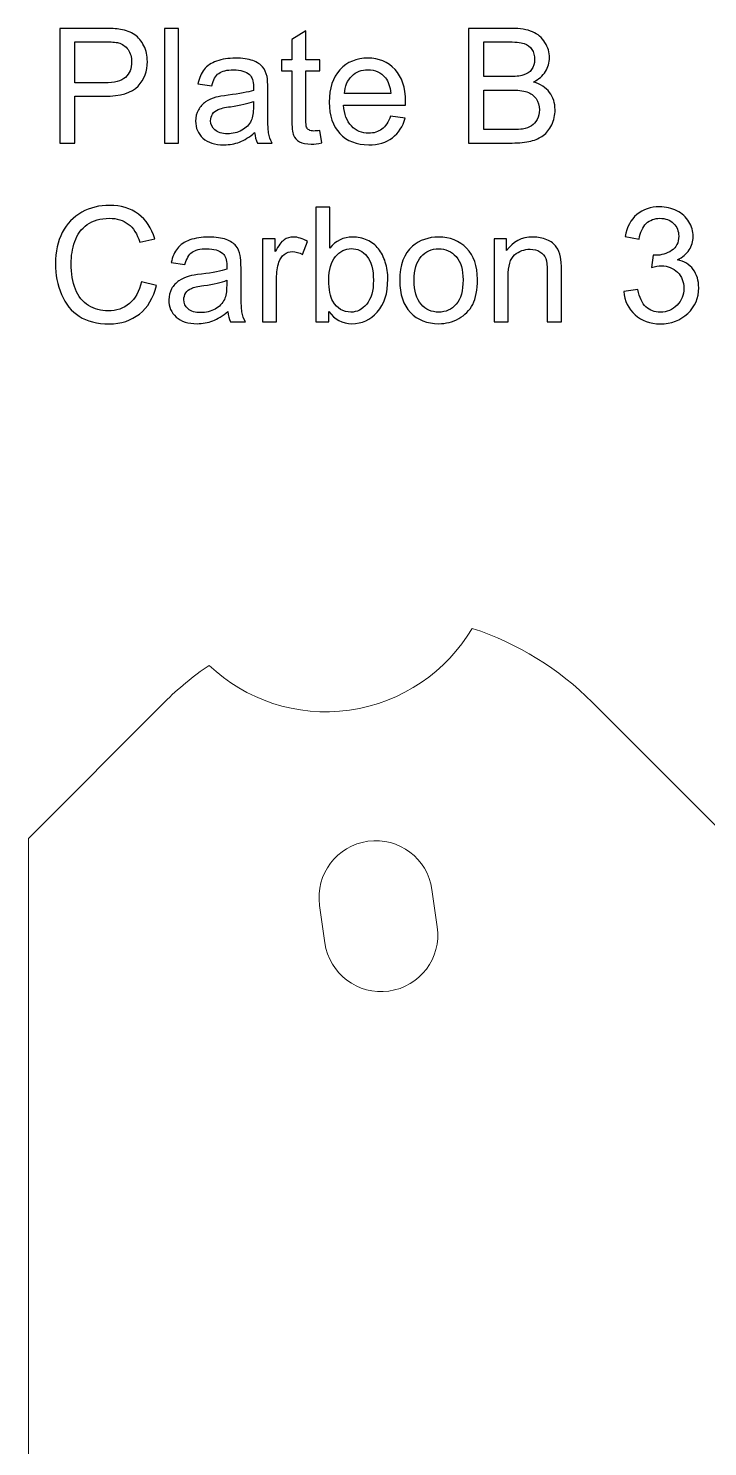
# Model space of a CAD drawing. Header units: millimetres. Extents: x -182 to 182, y -145 to 145.
# Drawn here: x -181.69 to -163.72, y -37.07 to 0.42 of the extents above; entities that cross this region are included whole.
import ezdxf

# ---------------------------------------------------------------- set-up
doc = ezdxf.new("R2010")
doc.units = ezdxf.units.MM
doc.header["$MEASUREMENT"] = 0
doc.layers.add('layer 1', color=7, linetype='Continuous')

msp = doc.modelspace()

# ---------------------------------------------------------------- linework, layer by layer
at = {"layer": 'layer 1', "color": 242}
for points, knots in [([(-180.8557, -2.6111), (-180.8557, -2.6111), (-180.8557, 0.4199), (-180.8557, 0.4199), (-180.8557, 0.4199), (-180.8557, 0.4199), (-179.7113, 0.4199), (-179.7113, 0.4199), (-179.7113, 0.4199), (-179.5103, 0.4199), (-179.3564, 0.4101), (-179.2499, 0.391), (-179.2499, 0.391), (-179.101, 0.3663), (-178.9762, 0.319), (-178.8753, 0.2499), (-178.8753, 0.2499), (-178.7744, 0.1801), (-178.6932, 0.0827), (-178.6318, -0.0422), (-178.6318, -0.0422), (-178.5705, -0.1671), (-178.5401, -0.3047), (-178.5401, -0.4549), (-178.5401, -0.4549), (-178.5401, -0.7118), (-178.622, -0.9298), (-178.7864, -1.1076), (-178.7864, -1.1076), (-178.95, -1.2861), (-179.2471, -1.375), (-179.6761, -1.375), (-179.6761, -1.375), (-179.6761, -1.375), (-180.4536, -1.375), (-180.4536, -1.375), (-180.4536, -1.375), (-180.4536, -1.375), (-180.4536, -2.6111), (-180.4536, -2.6111), (-180.4536, -2.6111), (-180.4536, -2.6111), (-180.8557, -2.6111), (-180.8557, -2.6111)], [0, 0, 0, 0, 0.0833333, 0.0833333, 0.0833333, 0.0833333, 0.1666667, 0.1666667, 0.1666667, 0.1666667, 0.25, 0.25, 0.25, 0.25, 0.3333333, 0.3333333, 0.3333333, 0.3333333, 0.4166667, 0.4166667, 0.4166667, 0.4166667, 0.5, 0.5, 0.5, 0.5, 0.5833333, 0.5833333, 0.5833333, 0.5833333, 0.6666667, 0.6666667, 0.6666667, 0.6666667, 0.75, 0.75, 0.75, 0.75, 0.8333333, 0.8333333, 0.8333333, 0.8333333, 1, 1, 1, 1]), ([(-178.0872, -2.6111), (-178.0872, -2.6111), (-178.0872, 0.4199), (-178.0872, 0.4199), (-178.0872, 0.4199), (-178.0872, 0.4199), (-177.7146, 0.4199), (-177.7146, 0.4199), (-177.7146, 0.4199), (-177.7146, 0.4199), (-177.7146, -2.6111), (-177.7146, -2.6111), (-177.7146, -2.6111), (-177.7146, -2.6111), (-178.0872, -2.6111), (-178.0872, -2.6111)], [0, 0, 0, 0, 0.2, 0.2, 0.2, 0.2, 0.4, 0.4, 0.4, 0.4, 0.6, 0.6, 0.6, 0.6, 1, 1, 1, 1]), ([(-170.0474, -2.6111), (-170.0474, -2.6111), (-170.0474, 0.4199), (-170.0474, 0.4199), (-170.0474, 0.4199), (-170.0474, 0.4199), (-168.91, 0.4199), (-168.91, 0.4199), (-168.91, 0.4199), (-168.6786, 0.4199), (-168.493, 0.3896), (-168.3526, 0.3282), (-168.3526, 0.3282), (-168.2129, 0.2668), (-168.1036, 0.1723), (-168.0246, 0.0446), (-168.0246, 0.0446), (-167.9448, -0.0824), (-167.9053, -0.2158), (-167.9053, -0.3555), (-167.9053, -0.3555), (-167.9053, -0.4846), (-167.9406, -0.6066), (-168.0104, -0.7209), (-168.0104, -0.7209), (-168.0803, -0.8352), (-168.1861, -0.9277), (-168.3279, -0.9982), (-168.3279, -0.9982), (-168.1445, -1.0518), (-168.0034, -1.1436), (-167.9053, -1.2734), (-167.9053, -1.2734), (-167.8065, -1.4025), (-167.7572, -1.5556), (-167.7572, -1.732), (-167.7572, -1.732), (-167.7572, -1.8745), (-167.7875, -2.0064), (-167.8475, -2.1285), (-167.8475, -2.1285), (-167.9074, -2.2506), (-167.9815, -2.3444), (-168.0697, -2.4107), (-168.0697, -2.4107), (-168.1579, -2.4763), (-168.2687, -2.5264), (-168.4013, -2.5603), (-168.4013, -2.5603), (-168.5347, -2.5942), (-168.6977, -2.6111), (-168.891, -2.6111), (-168.891, -2.6111), (-168.891, -2.6111), (-170.0474, -2.6111), (-170.0474, -2.6111)], [0, 0, 0, 0, 0.0666667, 0.0666667, 0.0666667, 0.0666667, 0.1333333, 0.1333333, 0.1333333, 0.1333333, 0.2, 0.2, 0.2, 0.2, 0.2666667, 0.2666667, 0.2666667, 0.2666667, 0.3333333, 0.3333333, 0.3333333, 0.3333333, 0.4, 0.4, 0.4, 0.4, 0.4666667, 0.4666667, 0.4666667, 0.4666667, 0.5333333, 0.5333333, 0.5333333, 0.5333333, 0.6, 0.6, 0.6, 0.6, 0.6666667, 0.6666667, 0.6666667, 0.6666667, 0.7333333, 0.7333333, 0.7333333, 0.7333333, 0.8, 0.8, 0.8, 0.8, 0.8666667, 0.8666667, 0.8666667, 0.8666667, 1, 1, 1, 1]), ([(-180.4536, -1.0194), (-180.4536, -1.0194), (-179.6704, -1.0194), (-179.6704, -1.0194), (-179.6704, -1.0194), (-179.4108, -1.0194), (-179.2273, -0.9714), (-179.118, -0.8747), (-179.118, -0.8747), (-179.0093, -0.7781), (-178.955, -0.6426), (-178.955, -0.4669), (-178.955, -0.4669), (-178.955, -0.3406), (-178.9867, -0.232), (-179.0509, -0.1417), (-179.0509, -0.1417), (-179.1151, -0.0514), (-179.1998, 0.0086), (-179.3042, 0.0375), (-179.3042, 0.0375), (-179.372, 0.0552), (-179.4968, 0.0643), (-179.6782, 0.0643), (-179.6782, 0.0643), (-179.6782, 0.0643), (-180.4536, 0.0643), (-180.4536, 0.0643), (-180.4536, 0.0643), (-180.4536, 0.0643), (-180.4536, -1.0194), (-180.4536, -1.0194)], [0, 0, 0, 0, 0.1111111, 0.1111111, 0.1111111, 0.1111111, 0.2222222, 0.2222222, 0.2222222, 0.2222222, 0.3333333, 0.3333333, 0.3333333, 0.3333333, 0.4444444, 0.4444444, 0.4444444, 0.4444444, 0.5555556, 0.5555556, 0.5555556, 0.5555556, 0.6666667, 0.6666667, 0.6666667, 0.6666667, 0.7777778, 0.7777778, 0.7777778, 0.7777778, 1, 1, 1, 1]), ([(-173.9752, -2.2788), (-173.9752, -2.2788), (-173.9244, -2.6076), (-173.9244, -2.6076), (-173.9244, -2.6076), (-174.0289, -2.6294), (-174.1227, -2.6407), (-174.2045, -2.6407), (-174.2045, -2.6407), (-174.3393, -2.6407), (-174.4437, -2.6196), (-174.5185, -2.5765), (-174.5185, -2.5765), (-174.5926, -2.5335), (-174.6448, -2.4778), (-174.6751, -2.4079), (-174.6751, -2.4079), (-174.7055, -2.3381), (-174.7203, -2.1913), (-174.7203, -1.9676), (-174.7203, -1.9676), (-174.7203, -1.9676), (-174.7203, -0.7019), (-174.7203, -0.7019), (-174.7203, -0.7019), (-174.7203, -0.7019), (-174.9955, -0.7019), (-174.9955, -0.7019), (-174.9955, -0.7019), (-174.9955, -0.7019), (-174.9955, -0.414), (-174.9955, -0.414), (-174.9955, -0.414), (-174.9955, -0.414), (-174.7203, -0.414), (-174.7203, -0.414), (-174.7203, -0.414), (-174.7203, -0.414), (-174.7203, 0.1293), (-174.7203, 0.1293), (-174.7203, 0.1293), (-174.7203, 0.1293), (-174.3478, 0.3529), (-174.3478, 0.3529), (-174.3478, 0.3529), (-174.3478, 0.3529), (-174.3478, -0.414), (-174.3478, -0.414), (-174.3478, -0.414), (-174.3478, -0.414), (-173.9752, -0.414), (-173.9752, -0.414), (-173.9752, -0.414), (-173.9752, -0.414), (-173.9752, -0.7019), (-173.9752, -0.7019), (-173.9752, -0.7019), (-173.9752, -0.7019), (-174.3478, -0.7019), (-174.3478, -0.7019), (-174.3478, -0.7019), (-174.3478, -0.7019), (-174.3478, -1.9888), (-174.3478, -1.9888), (-174.3478, -1.9888), (-174.3478, -2.0953), (-174.3414, -2.1638), (-174.328, -2.1941), (-174.328, -2.1941), (-174.3153, -2.2245), (-174.2942, -2.2484), (-174.2645, -2.2668), (-174.2645, -2.2668), (-174.2349, -2.2844), (-174.1926, -2.2936), (-174.1375, -2.2936), (-174.1375, -2.2936), (-174.0966, -2.2936), (-174.0423, -2.2887), (-173.9752, -2.2788)], [0, 0, 0, 0, 0.047619, 0.047619, 0.047619, 0.047619, 0.0952381, 0.0952381, 0.0952381, 0.0952381, 0.1428571, 0.1428571, 0.1428571, 0.1428571, 0.1904762, 0.1904762, 0.1904762, 0.1904762, 0.2380952, 0.2380952, 0.2380952, 0.2380952, 0.2857143, 0.2857143, 0.2857143, 0.2857143, 0.3333333, 0.3333333, 0.3333333, 0.3333333, 0.3809524, 0.3809524, 0.3809524, 0.3809524, 0.4285714, 0.4285714, 0.4285714, 0.4285714, 0.4761905, 0.4761905, 0.4761905, 0.4761905, 0.5238095, 0.5238095, 0.5238095, 0.5238095, 0.5714286, 0.5714286, 0.5714286, 0.5714286, 0.6190476, 0.6190476, 0.6190476, 0.6190476, 0.6666667, 0.6666667, 0.6666667, 0.6666667, 0.7142857, 0.7142857, 0.7142857, 0.7142857, 0.7619048, 0.7619048, 0.7619048, 0.7619048, 0.8095238, 0.8095238, 0.8095238, 0.8095238, 0.8571429, 0.8571429, 0.8571429, 0.8571429, 0.9047619, 0.9047619, 0.9047619, 0.9047619, 1, 1, 1, 1]), ([(-169.6452, -0.8543), (-169.6452, -0.8543), (-168.9897, -0.8543), (-168.9897, -0.8543), (-168.9897, -0.8543), (-168.812, -0.8543), (-168.6842, -0.8423), (-168.6073, -0.819), (-168.6073, -0.819), (-168.505, -0.7887), (-168.4281, -0.7379), (-168.3766, -0.6673), (-168.3766, -0.6673), (-168.3251, -0.5968), (-168.299, -0.5086), (-168.299, -0.402), (-168.299, -0.402), (-168.299, -0.3011), (-168.323, -0.2122), (-168.3717, -0.136), (-168.3717, -0.136), (-168.4197, -0.0591), (-168.4888, -0.0062), (-168.5784, 0.022), (-168.5784, 0.022), (-168.668, 0.0502), (-168.8218, 0.0643), (-169.0391, 0.0643), (-169.0391, 0.0643), (-169.0391, 0.0643), (-169.6452, 0.0643), (-169.6452, 0.0643), (-169.6452, 0.0643), (-169.6452, 0.0643), (-169.6452, -0.8543), (-169.6452, -0.8543)], [0, 0, 0, 0, 0.1, 0.1, 0.1, 0.1, 0.2, 0.2, 0.2, 0.2, 0.3, 0.3, 0.3, 0.3, 0.4, 0.4, 0.4, 0.4, 0.5, 0.5, 0.5, 0.5, 0.6, 0.6, 0.6, 0.6, 0.7, 0.7, 0.7, 0.7, 0.8, 0.8, 0.8, 0.8, 1, 1, 1, 1]), ([(-175.7031, -2.3359), (-175.8414, -2.4538), (-175.9748, -2.5363), (-176.1025, -2.585), (-176.1025, -2.585), (-176.2302, -2.6337), (-176.367, -2.6577), (-176.5138, -2.6577), (-176.5138, -2.6577), (-176.7551, -2.6577), (-176.9406, -2.5991), (-177.0705, -2.4813), (-177.0705, -2.4813), (-177.2003, -2.3642), (-177.2652, -2.2139), (-177.2652, -2.0311), (-177.2652, -2.0311), (-177.2652, -1.9239), (-177.2405, -1.8258), (-177.1918, -1.7369), (-177.1918, -1.7369), (-177.1424, -1.648), (-177.0782, -1.5775), (-176.9992, -1.5238), (-176.9992, -1.5238), (-176.9195, -1.4702), (-176.8306, -1.4293), (-176.7311, -1.4018), (-176.7311, -1.4018), (-176.6577, -1.3827), (-176.547, -1.3644), (-176.3995, -1.346), (-176.3995, -1.346), (-176.0989, -1.3108), (-175.8767, -1.2677), (-175.7349, -1.2183), (-175.7349, -1.2183), (-175.7335, -1.1675), (-175.7327, -1.1351), (-175.7327, -1.1217), (-175.7327, -1.1217), (-175.7327, -0.9707), (-175.768, -0.8642), (-175.8386, -0.8021), (-175.8386, -0.8021), (-175.9338, -0.7181), (-176.0756, -0.6765), (-176.2633, -0.6765), (-176.2633, -0.6765), (-176.439, -0.6765), (-176.5688, -0.7075), (-176.6521, -0.7689), (-176.6521, -0.7689), (-176.736, -0.8303), (-176.7974, -0.9389), (-176.8376, -1.0956), (-176.8376, -1.0956), (-176.8376, -1.0956), (-177.2017, -1.0448), (-177.2017, -1.0448), (-177.2017, -1.0448), (-177.1685, -0.8889), (-177.1142, -0.7626), (-177.038, -0.6666), (-177.038, -0.6666), (-176.9618, -0.5706), (-176.8517, -0.4973), (-176.7078, -0.4451), (-176.7078, -0.4451), (-176.5646, -0.3936), (-176.3974, -0.3675), (-176.2083, -0.3675), (-176.2083, -0.3675), (-176.0206, -0.3675), (-175.8675, -0.3893), (-175.7497, -0.4338), (-175.7497, -0.4338), (-175.6326, -0.4782), (-175.5458, -0.5333), (-175.4907, -0.6003), (-175.4907, -0.6003), (-175.4357, -0.6673), (-175.3969, -0.752), (-175.3743, -0.8543), (-175.3743, -0.8543), (-175.3623, -0.9178), (-175.356, -1.0321), (-175.356, -1.1965), (-175.356, -1.1965), (-175.356, -1.1965), (-175.356, -1.6904), (-175.356, -1.6904), (-175.356, -1.6904), (-175.356, -2.0354), (-175.3482, -2.2534), (-175.3327, -2.3458), (-175.3327, -2.3458), (-175.3179, -2.4382), (-175.2868, -2.5264), (-175.2417, -2.6111), (-175.2417, -2.6111), (-175.2417, -2.6111), (-175.6311, -2.6111), (-175.6311, -2.6111), (-175.6311, -2.6111), (-175.6685, -2.5328), (-175.6925, -2.4411), (-175.7031, -2.3359)], [0, 0, 0, 0, 0.0357143, 0.0357143, 0.0357143, 0.0357143, 0.0714286, 0.0714286, 0.0714286, 0.0714286, 0.1071429, 0.1071429, 0.1071429, 0.1071429, 0.1428571, 0.1428571, 0.1428571, 0.1428571, 0.1785714, 0.1785714, 0.1785714, 0.1785714, 0.2142857, 0.2142857, 0.2142857, 0.2142857, 0.25, 0.25, 0.25, 0.25, 0.2857143, 0.2857143, 0.2857143, 0.2857143, 0.3214286, 0.3214286, 0.3214286, 0.3214286, 0.3571429, 0.3571429, 0.3571429, 0.3571429, 0.3928571, 0.3928571, 0.3928571, 0.3928571, 0.4285714, 0.4285714, 0.4285714, 0.4285714, 0.4642857, 0.4642857, 0.4642857, 0.4642857, 0.5, 0.5, 0.5, 0.5, 0.5357143, 0.5357143, 0.5357143, 0.5357143, 0.5714286, 0.5714286, 0.5714286, 0.5714286, 0.6071429, 0.6071429, 0.6071429, 0.6071429, 0.6428571, 0.6428571, 0.6428571, 0.6428571, 0.6785714, 0.6785714, 0.6785714, 0.6785714, 0.7142857, 0.7142857, 0.7142857, 0.7142857, 0.75, 0.75, 0.75, 0.75, 0.7857143, 0.7857143, 0.7857143, 0.7857143, 0.8214286, 0.8214286, 0.8214286, 0.8214286, 0.8571429, 0.8571429, 0.8571429, 0.8571429, 0.8928571, 0.8928571, 0.8928571, 0.8928571, 0.9285714, 0.9285714, 0.9285714, 0.9285714, 1, 1, 1, 1]), ([(-172.109, -1.8999), (-172.109, -1.8999), (-171.7238, -1.9507), (-171.7238, -1.9507), (-171.7238, -1.9507), (-171.7838, -2.1744), (-171.8959, -2.3486), (-172.0596, -2.4721), (-172.0596, -2.4721), (-172.2233, -2.5956), (-172.4322, -2.6577), (-172.6869, -2.6577), (-172.6869, -2.6577), (-173.0072, -2.6577), (-173.2612, -2.5589), (-173.4489, -2.3613), (-173.4489, -2.3613), (-173.6365, -2.1645), (-173.7304, -1.8872), (-173.7304, -1.5309), (-173.7304, -1.5309), (-173.7304, -1.1626), (-173.6358, -0.8762), (-173.446, -0.673), (-173.446, -0.673), (-173.2562, -0.4691), (-173.01, -0.3675), (-172.7073, -0.3675), (-172.7073, -0.3675), (-172.4145, -0.3675), (-172.1753, -0.4669), (-171.9898, -0.6666), (-171.9898, -0.6666), (-171.8042, -0.8663), (-171.7111, -1.1471), (-171.7111, -1.509), (-171.7111, -1.509), (-171.7111, -1.5309), (-171.7118, -1.5641), (-171.7132, -1.6078), (-171.7132, -1.6078), (-171.7132, -1.6078), (-173.3494, -1.6078), (-173.3494, -1.6078), (-173.3494, -1.6078), (-173.3353, -1.8484), (-173.2675, -2.0333), (-173.1448, -2.161), (-173.1448, -2.161), (-173.0227, -2.2887), (-172.8696, -2.3529), (-172.6869, -2.3529), (-172.6869, -2.3529), (-172.5507, -2.3529), (-172.4343, -2.3169), (-172.3383, -2.2449), (-172.3383, -2.2449), (-172.2417, -2.173), (-172.1655, -2.0579), (-172.109, -1.8999)], [0, 0, 0, 0, 0.0625, 0.0625, 0.0625, 0.0625, 0.125, 0.125, 0.125, 0.125, 0.1875, 0.1875, 0.1875, 0.1875, 0.25, 0.25, 0.25, 0.25, 0.3125, 0.3125, 0.3125, 0.3125, 0.375, 0.375, 0.375, 0.375, 0.4375, 0.4375, 0.4375, 0.4375, 0.5, 0.5, 0.5, 0.5, 0.5625, 0.5625, 0.5625, 0.5625, 0.625, 0.625, 0.625, 0.625, 0.6875, 0.6875, 0.6875, 0.6875, 0.75, 0.75, 0.75, 0.75, 0.8125, 0.8125, 0.8125, 0.8125, 0.875, 0.875, 0.875, 0.875, 1, 1, 1, 1]), ([(-173.3282, -1.303), (-173.3282, -1.303), (-172.1048, -1.303), (-172.1048, -1.303), (-172.1048, -1.303), (-172.121, -1.1182), (-172.1683, -0.9799), (-172.2452, -0.8874), (-172.2452, -0.8874), (-172.363, -0.7442), (-172.5168, -0.6722), (-172.7052, -0.6722), (-172.7052, -0.6722), (-172.8759, -0.6722), (-173.0192, -0.7294), (-173.1356, -0.8437), (-173.1356, -0.8437), (-173.2513, -0.958), (-173.3155, -1.1111), (-173.3282, -1.303)], [0, 0, 0, 0, 0.1666667, 0.1666667, 0.1666667, 0.1666667, 0.3333333, 0.3333333, 0.3333333, 0.3333333, 0.5, 0.5, 0.5, 0.5, 0.6666667, 0.6666667, 0.6666667, 0.6666667, 1, 1, 1, 1]), ([(-169.6452, -2.2555), (-169.6452, -2.2555), (-168.8903, -2.2555), (-168.8903, -2.2555), (-168.8903, -2.2555), (-168.7604, -2.2555), (-168.6694, -2.2506), (-168.6165, -2.2407), (-168.6165, -2.2407), (-168.5248, -2.2245), (-168.4472, -2.1969), (-168.3851, -2.1581), (-168.3851, -2.1581), (-168.323, -2.1193), (-168.2722, -2.0629), (-168.232, -1.9888), (-168.232, -1.9888), (-168.1918, -1.9147), (-168.172, -1.8294), (-168.172, -1.7327), (-168.172, -1.7327), (-168.172, -1.6191), (-168.2009, -1.521), (-168.2595, -1.4371), (-168.2595, -1.4371), (-168.3174, -1.3531), (-168.3978, -1.2945), (-168.5008, -1.2607), (-168.5008, -1.2607), (-168.6031, -1.2268), (-168.7513, -1.2099), (-168.9439, -1.2099), (-168.9439, -1.2099), (-168.9439, -1.2099), (-169.6452, -1.2099), (-169.6452, -1.2099), (-169.6452, -1.2099), (-169.6452, -1.2099), (-169.6452, -2.2555), (-169.6452, -2.2555)], [0, 0, 0, 0, 0.0909091, 0.0909091, 0.0909091, 0.0909091, 0.1818182, 0.1818182, 0.1818182, 0.1818182, 0.2727273, 0.2727273, 0.2727273, 0.2727273, 0.3636364, 0.3636364, 0.3636364, 0.3636364, 0.4545455, 0.4545455, 0.4545455, 0.4545455, 0.5454545, 0.5454545, 0.5454545, 0.5454545, 0.6363636, 0.6363636, 0.6363636, 0.6363636, 0.7272727, 0.7272727, 0.7272727, 0.7272727, 0.8181818, 0.8181818, 0.8181818, 0.8181818, 1, 1, 1, 1]), ([(-175.7327, -1.5104), (-175.8682, -1.5655), (-176.0714, -1.612), (-176.3423, -1.6501), (-176.3423, -1.6501), (-176.4962, -1.672), (-176.6048, -1.6967), (-176.6683, -1.7242), (-176.6683, -1.7242), (-176.7318, -1.7517), (-176.7805, -1.792), (-176.8151, -1.8442), (-176.8151, -1.8442), (-176.8496, -1.8971), (-176.8673, -1.9556), (-176.8673, -2.0206), (-176.8673, -2.0206), (-176.8673, -2.1186), (-176.8299, -2.2012), (-176.7544, -2.2668), (-176.7544, -2.2668), (-176.6789, -2.3324), (-176.5688, -2.3656), (-176.4242, -2.3656), (-176.4242, -2.3656), (-176.281, -2.3656), (-176.1533, -2.3345), (-176.0411, -2.2717), (-176.0411, -2.2717), (-175.9296, -2.2096), (-175.847, -2.1243), (-175.7948, -2.0163), (-175.7948, -2.0163), (-175.7546, -1.9324), (-175.7349, -1.8089), (-175.7349, -1.6459), (-175.7349, -1.6459), (-175.7349, -1.6459), (-175.7327, -1.5104), (-175.7327, -1.5104)], [0, 0, 0, 0, 0.0909091, 0.0909091, 0.0909091, 0.0909091, 0.1818182, 0.1818182, 0.1818182, 0.1818182, 0.2727273, 0.2727273, 0.2727273, 0.2727273, 0.3636364, 0.3636364, 0.3636364, 0.3636364, 0.4545455, 0.4545455, 0.4545455, 0.4545455, 0.5454545, 0.5454545, 0.5454545, 0.5454545, 0.6363636, 0.6363636, 0.6363636, 0.6363636, 0.7272727, 0.7272727, 0.7272727, 0.7272727, 0.8181818, 0.8181818, 0.8181818, 0.8181818, 1, 1, 1, 1]), ([(-178.6968, -6.2771), (-178.6968, -6.2771), (-178.2946, -6.3787), (-178.2946, -6.3787), (-178.2946, -6.3787), (-178.3785, -6.7082), (-178.5295, -6.9587), (-178.7476, -7.1316), (-178.7476, -7.1316), (-178.9656, -7.3044), (-179.2323, -7.3912), (-179.5476, -7.3912), (-179.5476, -7.3912), (-179.8736, -7.3912), (-180.1389, -7.3249), (-180.3435, -7.1915), (-180.3435, -7.1915), (-180.5481, -7.0589), (-180.7033, -6.8663), (-180.8099, -6.6144), (-180.8099, -6.6144), (-180.9164, -6.3618), (-180.97, -6.0916), (-180.97, -5.8023), (-180.97, -5.8023), (-180.97, -5.4869), (-180.9101, -5.2118), (-180.7894, -4.9768), (-180.7894, -4.9768), (-180.6688, -4.7419), (-180.4973, -4.5634), (-180.2751, -4.4413), (-180.2751, -4.4413), (-180.0528, -4.3192), (-179.808, -4.2586), (-179.5413, -4.2586), (-179.5413, -4.2586), (-179.2379, -4.2586), (-178.9832, -4.3355), (-178.7772, -4.49), (-178.7772, -4.49), (-178.5705, -4.6445), (-178.4265, -4.8611), (-178.3454, -5.1405), (-178.3454, -5.1405), (-178.3454, -5.1405), (-178.7391, -5.2336), (-178.7391, -5.2336), (-178.7391, -5.2336), (-178.8089, -5.0135), (-178.9112, -4.8526), (-179.0446, -4.7524), (-179.0446, -4.7524), (-179.1779, -4.6515), (-179.3459, -4.6015), (-179.5484, -4.6015), (-179.5484, -4.6015), (-179.7805, -4.6015), (-179.9752, -4.6572), (-180.1311, -4.7687), (-180.1311, -4.7687), (-180.2871, -4.8801), (-180.3971, -5.0304), (-180.4599, -5.2181), (-180.4599, -5.2181), (-180.5234, -5.4065), (-180.5552, -5.6005), (-180.5552, -5.8002), (-180.5552, -5.8002), (-180.5552, -6.0577), (-180.5178, -6.2828), (-180.443, -6.4747), (-180.443, -6.4747), (-180.3682, -6.6673), (-180.2518, -6.8105), (-180.0937, -6.9058), (-180.0937, -6.9058), (-179.9357, -7.001), (-179.765, -7.0483), (-179.5808, -7.0483), (-179.5808, -7.0483), (-179.3564, -7.0483), (-179.1674, -6.9834), (-179.0121, -6.8543), (-179.0121, -6.8543), (-178.8569, -6.7245), (-178.7518, -6.5325), (-178.6968, -6.2771)], [0, 0, 0, 0, 0.0434783, 0.0434783, 0.0434783, 0.0434783, 0.0869565, 0.0869565, 0.0869565, 0.0869565, 0.1304348, 0.1304348, 0.1304348, 0.1304348, 0.173913, 0.173913, 0.173913, 0.173913, 0.2173913, 0.2173913, 0.2173913, 0.2173913, 0.2608696, 0.2608696, 0.2608696, 0.2608696, 0.3043478, 0.3043478, 0.3043478, 0.3043478, 0.3478261, 0.3478261, 0.3478261, 0.3478261, 0.3913043, 0.3913043, 0.3913043, 0.3913043, 0.4347826, 0.4347826, 0.4347826, 0.4347826, 0.4782609, 0.4782609, 0.4782609, 0.4782609, 0.5217391, 0.5217391, 0.5217391, 0.5217391, 0.5652174, 0.5652174, 0.5652174, 0.5652174, 0.6086957, 0.6086957, 0.6086957, 0.6086957, 0.6521739, 0.6521739, 0.6521739, 0.6521739, 0.6956522, 0.6956522, 0.6956522, 0.6956522, 0.7391304, 0.7391304, 0.7391304, 0.7391304, 0.7826087, 0.7826087, 0.7826087, 0.7826087, 0.826087, 0.826087, 0.826087, 0.826087, 0.8695652, 0.8695652, 0.8695652, 0.8695652, 0.9130435, 0.9130435, 0.9130435, 0.9130435, 1, 1, 1, 1]), ([(-173.7382, -7.3404), (-173.7382, -7.3404), (-174.0853, -7.3404), (-174.0853, -7.3404), (-174.0853, -7.3404), (-174.0853, -7.3404), (-174.0853, -4.3094), (-174.0853, -4.3094), (-174.0853, -4.3094), (-174.0853, -4.3094), (-173.7128, -4.3094), (-173.7128, -4.3094), (-173.7128, -4.3094), (-173.7128, -4.3094), (-173.7128, -5.391), (-173.7128, -5.391), (-173.7128, -5.391), (-173.5555, -5.1948), (-173.3551, -5.0968), (-173.111, -5.0968), (-173.111, -5.0968), (-172.9762, -5.0968), (-172.8478, -5.1236), (-172.7272, -5.1779), (-172.7272, -5.1779), (-172.6065, -5.2322), (-172.5077, -5.3091), (-172.4294, -5.4072), (-172.4294, -5.4072), (-172.3518, -5.506), (-172.2904, -5.6245), (-172.2467, -5.7635), (-172.2467, -5.7635), (-172.2022, -5.9018), (-172.1804, -6.0507), (-172.1804, -6.2087), (-172.1804, -6.2087), (-172.1804, -6.5841), (-172.2735, -6.8747), (-172.459, -7.0793), (-172.459, -7.0793), (-172.6453, -7.2847), (-172.8683, -7.387), (-173.1286, -7.387), (-173.1286, -7.387), (-173.3875, -7.387), (-173.5907, -7.279), (-173.7382, -7.0638), (-173.7382, -7.0638), (-173.7382, -7.0638), (-173.7382, -7.3404), (-173.7382, -7.3404)], [0, 0, 0, 0, 0.0714286, 0.0714286, 0.0714286, 0.0714286, 0.1428571, 0.1428571, 0.1428571, 0.1428571, 0.2142857, 0.2142857, 0.2142857, 0.2142857, 0.2857143, 0.2857143, 0.2857143, 0.2857143, 0.3571429, 0.3571429, 0.3571429, 0.3571429, 0.4285714, 0.4285714, 0.4285714, 0.4285714, 0.5, 0.5, 0.5, 0.5, 0.5714286, 0.5714286, 0.5714286, 0.5714286, 0.6428571, 0.6428571, 0.6428571, 0.6428571, 0.7142857, 0.7142857, 0.7142857, 0.7142857, 0.7857143, 0.7857143, 0.7857143, 0.7857143, 0.8571429, 0.8571429, 0.8571429, 0.8571429, 1, 1, 1, 1]), ([(-165.9433, -6.5361), (-165.9433, -6.5361), (-165.5708, -6.4853), (-165.5708, -6.4853), (-165.5708, -6.4853), (-165.5277, -6.6969), (-165.4558, -6.8493), (-165.3535, -6.9425), (-165.3535, -6.9425), (-165.2512, -7.0356), (-165.1256, -7.0822), (-164.9767, -7.0822), (-164.9767, -7.0822), (-164.8003, -7.0822), (-164.6514, -7.0215), (-164.5315, -6.9001), (-164.5315, -6.9001), (-164.4116, -6.7788), (-164.3516, -6.6285), (-164.3516, -6.4493), (-164.3516, -6.4493), (-164.3516, -6.2785), (-164.4073, -6.1374), (-164.5195, -6.026), (-164.5195, -6.026), (-164.631, -5.9152), (-164.7728, -5.8595), (-164.9457, -5.8595), (-164.9457, -5.8595), (-165.0162, -5.8595), (-165.1037, -5.8736), (-165.2088, -5.9011), (-165.2088, -5.9011), (-165.2088, -5.9011), (-165.1672, -5.5751), (-165.1672, -5.5751), (-165.1672, -5.5751), (-165.1425, -5.5779), (-165.122, -5.5793), (-165.1072, -5.5793), (-165.1072, -5.5793), (-164.9478, -5.5793), (-164.8052, -5.5377), (-164.6775, -5.4552), (-164.6775, -5.4552), (-164.5505, -5.3726), (-164.487, -5.2456), (-164.487, -5.0742), (-164.487, -5.0742), (-164.487, -4.938), (-164.5336, -4.8251), (-164.626, -4.7355), (-164.626, -4.7355), (-164.7185, -4.6459), (-164.8377, -4.6015), (-164.9838, -4.6015), (-164.9838, -4.6015), (-165.1291, -4.6015), (-165.2497, -4.6473), (-165.3464, -4.739), (-165.3464, -4.739), (-165.4431, -4.8308), (-165.5052, -4.9683), (-165.5327, -5.1518), (-165.5327, -5.1518), (-165.5327, -5.1518), (-165.9052, -5.0841), (-165.9052, -5.0841), (-165.9052, -5.0841), (-165.8593, -4.8343), (-165.7563, -4.6403), (-165.5948, -4.5027), (-165.5948, -4.5027), (-165.4339, -4.3651), (-165.2328, -4.2967), (-164.9929, -4.2967), (-164.9929, -4.2967), (-164.8278, -4.2967), (-164.6754, -4.3319), (-164.5364, -4.4032), (-164.5364, -4.4032), (-164.3967, -4.4738), (-164.2902, -4.5704), (-164.2168, -4.6925), (-164.2168, -4.6925), (-164.1427, -4.8152), (-164.106, -4.9451), (-164.106, -5.0826), (-164.106, -5.0826), (-164.106, -5.2132), (-164.1413, -5.3317), (-164.2112, -5.4389), (-164.2112, -5.4389), (-164.2817, -5.5462), (-164.3862, -5.6316), (-164.5237, -5.6951), (-164.5237, -5.6951), (-164.3445, -5.736), (-164.2055, -5.8221), (-164.106, -5.9526), (-164.106, -5.9526), (-164.0073, -6.0824), (-163.9579, -6.2461), (-163.9579, -6.4415), (-163.9579, -6.4415), (-163.9579, -6.7061), (-164.0545, -6.9312), (-164.2472, -7.1153), (-164.2472, -7.1153), (-164.4405, -7.2995), (-164.6846, -7.3912), (-164.9795, -7.3912), (-164.9795, -7.3912), (-165.2455, -7.3912), (-165.4663, -7.3115), (-165.642, -7.1527), (-165.642, -7.1527), (-165.8184, -6.994), (-165.9186, -6.7887), (-165.9433, -6.5361)], [0, 0, 0, 0, 0.0322581, 0.0322581, 0.0322581, 0.0322581, 0.0645161, 0.0645161, 0.0645161, 0.0645161, 0.0967742, 0.0967742, 0.0967742, 0.0967742, 0.1290323, 0.1290323, 0.1290323, 0.1290323, 0.1612903, 0.1612903, 0.1612903, 0.1612903, 0.1935484, 0.1935484, 0.1935484, 0.1935484, 0.2258065, 0.2258065, 0.2258065, 0.2258065, 0.2580645, 0.2580645, 0.2580645, 0.2580645, 0.2903226, 0.2903226, 0.2903226, 0.2903226, 0.3225806, 0.3225806, 0.3225806, 0.3225806, 0.3548387, 0.3548387, 0.3548387, 0.3548387, 0.3870968, 0.3870968, 0.3870968, 0.3870968, 0.4193548, 0.4193548, 0.4193548, 0.4193548, 0.4516129, 0.4516129, 0.4516129, 0.4516129, 0.483871, 0.483871, 0.483871, 0.483871, 0.516129, 0.516129, 0.516129, 0.516129, 0.5483871, 0.5483871, 0.5483871, 0.5483871, 0.5806452, 0.5806452, 0.5806452, 0.5806452, 0.6129032, 0.6129032, 0.6129032, 0.6129032, 0.6451613, 0.6451613, 0.6451613, 0.6451613, 0.6774194, 0.6774194, 0.6774194, 0.6774194, 0.7096774, 0.7096774, 0.7096774, 0.7096774, 0.7419355, 0.7419355, 0.7419355, 0.7419355, 0.7741935, 0.7741935, 0.7741935, 0.7741935, 0.8064516, 0.8064516, 0.8064516, 0.8064516, 0.8387097, 0.8387097, 0.8387097, 0.8387097, 0.8709677, 0.8709677, 0.8709677, 0.8709677, 0.9032258, 0.9032258, 0.9032258, 0.9032258, 0.9354839, 0.9354839, 0.9354839, 0.9354839, 1, 1, 1, 1]), ([(-176.4101, -7.0652), (-176.5484, -7.1831), (-176.6818, -7.2656), (-176.8095, -7.3143), (-176.8095, -7.3143), (-176.9372, -7.363), (-177.074, -7.387), (-177.2208, -7.387), (-177.2208, -7.387), (-177.4621, -7.387), (-177.6476, -7.3284), (-177.7775, -7.2106), (-177.7775, -7.2106), (-177.9073, -7.0935), (-177.9722, -6.9432), (-177.9722, -6.7604), (-177.9722, -6.7604), (-177.9722, -6.6532), (-177.9475, -6.5551), (-177.8988, -6.4662), (-177.8988, -6.4662), (-177.8494, -6.3773), (-177.7852, -6.3068), (-177.7062, -6.2531), (-177.7062, -6.2531), (-177.6265, -6.1995), (-177.5376, -6.1586), (-177.4381, -6.1311), (-177.4381, -6.1311), (-177.3647, -6.112), (-177.254, -6.0937), (-177.1065, -6.0753), (-177.1065, -6.0753), (-176.8059, -6.0401), (-176.5837, -5.997), (-176.4419, -5.9476), (-176.4419, -5.9476), (-176.4405, -5.8968), (-176.4397, -5.8644), (-176.4397, -5.851), (-176.4397, -5.851), (-176.4397, -5.7), (-176.475, -5.5935), (-176.5456, -5.5314), (-176.5456, -5.5314), (-176.6408, -5.4474), (-176.7826, -5.4058), (-176.9703, -5.4058), (-176.9703, -5.4058), (-177.146, -5.4058), (-177.2758, -5.4368), (-177.3591, -5.4982), (-177.3591, -5.4982), (-177.443, -5.5596), (-177.5044, -5.6682), (-177.5446, -5.8249), (-177.5446, -5.8249), (-177.5446, -5.8249), (-177.9087, -5.7741), (-177.9087, -5.7741), (-177.9087, -5.7741), (-177.8755, -5.6182), (-177.8212, -5.4919), (-177.745, -5.3959), (-177.745, -5.3959), (-177.6688, -5.2999), (-177.5587, -5.2266), (-177.4148, -5.1744), (-177.4148, -5.1744), (-177.2716, -5.1229), (-177.1044, -5.0968), (-176.9153, -5.0968), (-176.9153, -5.0968), (-176.7276, -5.0968), (-176.5745, -5.1186), (-176.4567, -5.1631), (-176.4567, -5.1631), (-176.3396, -5.2075), (-176.2528, -5.2626), (-176.1977, -5.3296), (-176.1977, -5.3296), (-176.1427, -5.3966), (-176.1039, -5.4813), (-176.0813, -5.5836), (-176.0813, -5.5836), (-176.0693, -5.6471), (-176.063, -5.7614), (-176.063, -5.9258), (-176.063, -5.9258), (-176.063, -5.9258), (-176.063, -6.4197), (-176.063, -6.4197), (-176.063, -6.4197), (-176.063, -6.7647), (-176.0552, -6.9827), (-176.0397, -7.0751), (-176.0397, -7.0751), (-176.0249, -7.1675), (-175.9938, -7.2557), (-175.9487, -7.3404), (-175.9487, -7.3404), (-175.9487, -7.3404), (-176.3381, -7.3404), (-176.3381, -7.3404), (-176.3381, -7.3404), (-176.3755, -7.2621), (-176.3995, -7.1704), (-176.4101, -7.0652)], [0, 0, 0, 0, 0.0357143, 0.0357143, 0.0357143, 0.0357143, 0.0714286, 0.0714286, 0.0714286, 0.0714286, 0.1071429, 0.1071429, 0.1071429, 0.1071429, 0.1428571, 0.1428571, 0.1428571, 0.1428571, 0.1785714, 0.1785714, 0.1785714, 0.1785714, 0.2142857, 0.2142857, 0.2142857, 0.2142857, 0.25, 0.25, 0.25, 0.25, 0.2857143, 0.2857143, 0.2857143, 0.2857143, 0.3214286, 0.3214286, 0.3214286, 0.3214286, 0.3571429, 0.3571429, 0.3571429, 0.3571429, 0.3928571, 0.3928571, 0.3928571, 0.3928571, 0.4285714, 0.4285714, 0.4285714, 0.4285714, 0.4642857, 0.4642857, 0.4642857, 0.4642857, 0.5, 0.5, 0.5, 0.5, 0.5357143, 0.5357143, 0.5357143, 0.5357143, 0.5714286, 0.5714286, 0.5714286, 0.5714286, 0.6071429, 0.6071429, 0.6071429, 0.6071429, 0.6428571, 0.6428571, 0.6428571, 0.6428571, 0.6785714, 0.6785714, 0.6785714, 0.6785714, 0.7142857, 0.7142857, 0.7142857, 0.7142857, 0.75, 0.75, 0.75, 0.75, 0.7857143, 0.7857143, 0.7857143, 0.7857143, 0.8214286, 0.8214286, 0.8214286, 0.8214286, 0.8571429, 0.8571429, 0.8571429, 0.8571429, 0.8928571, 0.8928571, 0.8928571, 0.8928571, 0.9285714, 0.9285714, 0.9285714, 0.9285714, 1, 1, 1, 1]), ([(-175.495, -7.3404), (-175.495, -7.3404), (-175.495, -5.1433), (-175.495, -5.1433), (-175.495, -5.1433), (-175.495, -5.1433), (-175.1606, -5.1433), (-175.1606, -5.1433), (-175.1606, -5.1433), (-175.1606, -5.1433), (-175.1606, -5.4799), (-175.1606, -5.4799), (-175.1606, -5.4799), (-175.0752, -5.3239), (-174.9962, -5.2209), (-174.9235, -5.1715), (-174.9235, -5.1715), (-174.8509, -5.1214), (-174.7711, -5.0968), (-174.6844, -5.0968), (-174.6844, -5.0968), (-174.5588, -5.0968), (-174.4311, -5.1363), (-174.3012, -5.2146), (-174.3012, -5.2146), (-174.3012, -5.2146), (-174.4339, -5.5582), (-174.4339, -5.5582), (-174.4339, -5.5582), (-174.5242, -5.5074), (-174.6145, -5.482), (-174.7048, -5.482), (-174.7048, -5.482), (-174.786, -5.482), (-174.8586, -5.5067), (-174.9228, -5.5554), (-174.9228, -5.5554), (-174.987, -5.604), (-175.0329, -5.6718), (-175.0604, -5.7586), (-175.0604, -5.7586), (-175.102, -5.8905), (-175.1225, -6.0351), (-175.1225, -6.1925), (-175.1225, -6.1925), (-175.1225, -6.1925), (-175.1225, -7.3404), (-175.1225, -7.3404), (-175.1225, -7.3404), (-175.1225, -7.3404), (-175.495, -7.3404), (-175.495, -7.3404)], [0, 0, 0, 0, 0.0714286, 0.0714286, 0.0714286, 0.0714286, 0.1428571, 0.1428571, 0.1428571, 0.1428571, 0.2142857, 0.2142857, 0.2142857, 0.2142857, 0.2857143, 0.2857143, 0.2857143, 0.2857143, 0.3571429, 0.3571429, 0.3571429, 0.3571429, 0.4285714, 0.4285714, 0.4285714, 0.4285714, 0.5, 0.5, 0.5, 0.5, 0.5714286, 0.5714286, 0.5714286, 0.5714286, 0.6428571, 0.6428571, 0.6428571, 0.6428571, 0.7142857, 0.7142857, 0.7142857, 0.7142857, 0.7857143, 0.7857143, 0.7857143, 0.7857143, 0.8571429, 0.8571429, 0.8571429, 0.8571429, 1, 1, 1, 1]), ([(-171.8664, -6.2419), (-171.8664, -5.8362), (-171.7535, -5.5356), (-171.527, -5.3402), (-171.527, -5.3402), (-171.3386, -5.1779), (-171.1079, -5.0968), (-170.8363, -5.0968), (-170.8363, -5.0968), (-170.535, -5.0968), (-170.2881, -5.1955), (-170.0962, -5.3931), (-170.0962, -5.3931), (-169.905, -5.5899), (-169.809, -5.863), (-169.809, -6.2108), (-169.809, -6.2108), (-169.809, -6.493), (-169.8514, -6.7146), (-169.936, -6.8761), (-169.936, -6.8761), (-170.0207, -7.0377), (-170.1442, -7.1633), (-170.3064, -7.2529), (-170.3064, -7.2529), (-170.468, -7.3425), (-170.6451, -7.387), (-170.8363, -7.387), (-170.8363, -7.387), (-171.1439, -7.387), (-171.3923, -7.2889), (-171.5821, -7.092), (-171.5821, -7.092), (-171.7719, -6.8952), (-171.8664, -6.6116), (-171.8664, -6.2419)], [0, 0, 0, 0, 0.1, 0.1, 0.1, 0.1, 0.2, 0.2, 0.2, 0.2, 0.3, 0.3, 0.3, 0.3, 0.4, 0.4, 0.4, 0.4, 0.5, 0.5, 0.5, 0.5, 0.6, 0.6, 0.6, 0.6, 0.7, 0.7, 0.7, 0.7, 0.8, 0.8, 0.8, 0.8, 1, 1, 1, 1]), ([(-169.3723, -7.3404), (-169.3723, -7.3404), (-169.3723, -5.1433), (-169.3723, -5.1433), (-169.3723, -5.1433), (-169.3723, -5.1433), (-169.0379, -5.1433), (-169.0379, -5.1433), (-169.0379, -5.1433), (-169.0379, -5.1433), (-169.0379, -5.4552), (-169.0379, -5.4552), (-169.0379, -5.4552), (-168.877, -5.216), (-168.6442, -5.0968), (-168.3401, -5.0968), (-168.3401, -5.0968), (-168.2074, -5.0968), (-168.0861, -5.1207), (-167.9753, -5.168), (-167.9753, -5.168), (-167.8645, -5.2153), (-167.7813, -5.2781), (-167.7263, -5.355), (-167.7263, -5.355), (-167.6712, -5.4319), (-167.6324, -5.5236), (-167.6105, -5.6294), (-167.6105, -5.6294), (-167.5971, -5.6986), (-167.5901, -5.8192), (-167.5901, -5.9914), (-167.5901, -5.9914), (-167.5901, -5.9914), (-167.5901, -7.3404), (-167.5901, -7.3404), (-167.5901, -7.3404), (-167.5901, -7.3404), (-167.9626, -7.3404), (-167.9626, -7.3404), (-167.9626, -7.3404), (-167.9626, -7.3404), (-167.9626, -6.0055), (-167.9626, -6.0055), (-167.9626, -6.0055), (-167.9626, -5.8538), (-167.9767, -5.7402), (-168.0057, -5.6654), (-168.0057, -5.6654), (-168.0346, -5.5906), (-168.0861, -5.5307), (-168.1595, -5.4855), (-168.1595, -5.4855), (-168.2328, -5.4411), (-168.3196, -5.4185), (-168.4184, -5.4185), (-168.4184, -5.4185), (-168.5764, -5.4185), (-168.7126, -5.4686), (-168.8276, -5.5695), (-168.8276, -5.5695), (-168.9426, -5.6697), (-168.9998, -5.8609), (-168.9998, -6.1417), (-168.9998, -6.1417), (-168.9998, -6.1417), (-168.9998, -7.3404), (-168.9998, -7.3404), (-168.9998, -7.3404), (-168.9998, -7.3404), (-169.3723, -7.3404), (-169.3723, -7.3404)], [0, 0, 0, 0, 0.0526316, 0.0526316, 0.0526316, 0.0526316, 0.1052632, 0.1052632, 0.1052632, 0.1052632, 0.1578947, 0.1578947, 0.1578947, 0.1578947, 0.2105263, 0.2105263, 0.2105263, 0.2105263, 0.2631579, 0.2631579, 0.2631579, 0.2631579, 0.3157895, 0.3157895, 0.3157895, 0.3157895, 0.3684211, 0.3684211, 0.3684211, 0.3684211, 0.4210526, 0.4210526, 0.4210526, 0.4210526, 0.4736842, 0.4736842, 0.4736842, 0.4736842, 0.5263158, 0.5263158, 0.5263158, 0.5263158, 0.5789474, 0.5789474, 0.5789474, 0.5789474, 0.6315789, 0.6315789, 0.6315789, 0.6315789, 0.6842105, 0.6842105, 0.6842105, 0.6842105, 0.7368421, 0.7368421, 0.7368421, 0.7368421, 0.7894737, 0.7894737, 0.7894737, 0.7894737, 0.8421053, 0.8421053, 0.8421053, 0.8421053, 0.8947368, 0.8947368, 0.8947368, 0.8947368, 1, 1, 1, 1]), ([(-173.7424, -6.2256), (-173.7424, -6.4881), (-173.7065, -6.6779), (-173.6352, -6.795), (-173.6352, -6.795), (-173.5181, -6.9862), (-173.36, -7.0822), (-173.1604, -7.0822), (-173.1604, -7.0822), (-172.9974, -7.0822), (-172.857, -7.0116), (-172.7391, -6.8705), (-172.7391, -6.8705), (-172.6206, -6.7294), (-172.5613, -6.5191), (-172.5613, -6.2397), (-172.5613, -6.2397), (-172.5613, -5.9533), (-172.6178, -5.7423), (-172.7314, -5.6062), (-172.7314, -5.6062), (-172.845, -5.47), (-172.9826, -5.4015), (-173.1434, -5.4015), (-173.1434, -5.4015), (-173.3064, -5.4015), (-173.4468, -5.4721), (-173.5646, -5.6132), (-173.5646, -5.6132), (-173.6832, -5.7543), (-173.7424, -5.9582), (-173.7424, -6.2256)], [0, 0, 0, 0, 0.1111111, 0.1111111, 0.1111111, 0.1111111, 0.2222222, 0.2222222, 0.2222222, 0.2222222, 0.3333333, 0.3333333, 0.3333333, 0.3333333, 0.4444444, 0.4444444, 0.4444444, 0.4444444, 0.5555556, 0.5555556, 0.5555556, 0.5555556, 0.6666667, 0.6666667, 0.6666667, 0.6666667, 0.7777778, 0.7777778, 0.7777778, 0.7777778, 1, 1, 1, 1]), ([(-171.4854, -6.2426), (-171.4854, -6.5234), (-171.424, -6.7336), (-171.3013, -6.8726), (-171.3013, -6.8726), (-171.1778, -7.0123), (-171.0233, -7.0822), (-170.8363, -7.0822), (-170.8363, -7.0822), (-170.6514, -7.0822), (-170.4976, -7.0123), (-170.3742, -6.8719), (-170.3742, -6.8719), (-170.2514, -6.7315), (-170.19, -6.5177), (-170.19, -6.2306), (-170.19, -6.2306), (-170.19, -5.9596), (-170.2521, -5.7543), (-170.3756, -5.6153), (-170.3756, -5.6153), (-170.499, -5.4756), (-170.6529, -5.4058), (-170.8363, -5.4058), (-170.8363, -5.4058), (-171.0233, -5.4058), (-171.1778, -5.4749), (-171.3013, -5.6139), (-171.3013, -5.6139), (-171.424, -5.7529), (-171.4854, -5.9625), (-171.4854, -6.2426)], [0, 0, 0, 0, 0.1111111, 0.1111111, 0.1111111, 0.1111111, 0.2222222, 0.2222222, 0.2222222, 0.2222222, 0.3333333, 0.3333333, 0.3333333, 0.3333333, 0.4444444, 0.4444444, 0.4444444, 0.4444444, 0.5555556, 0.5555556, 0.5555556, 0.5555556, 0.6666667, 0.6666667, 0.6666667, 0.6666667, 0.7777778, 0.7777778, 0.7777778, 0.7777778, 1, 1, 1, 1]), ([(-176.4397, -6.2397), (-176.5752, -6.2948), (-176.7784, -6.3413), (-177.0493, -6.3794), (-177.0493, -6.3794), (-177.2032, -6.4013), (-177.3118, -6.426), (-177.3753, -6.4535), (-177.3753, -6.4535), (-177.4388, -6.481), (-177.4875, -6.5213), (-177.5221, -6.5735), (-177.5221, -6.5735), (-177.5566, -6.6264), (-177.5743, -6.6849), (-177.5743, -6.7499), (-177.5743, -6.7499), (-177.5743, -6.8479), (-177.5369, -6.9305), (-177.4614, -6.9961), (-177.4614, -6.9961), (-177.3859, -7.0617), (-177.2758, -7.0949), (-177.1312, -7.0949), (-177.1312, -7.0949), (-176.988, -7.0949), (-176.8603, -7.0638), (-176.7481, -7.001), (-176.7481, -7.001), (-176.6366, -6.9389), (-176.554, -6.8536), (-176.5018, -6.7456), (-176.5018, -6.7456), (-176.4616, -6.6617), (-176.4419, -6.5382), (-176.4419, -6.3752), (-176.4419, -6.3752), (-176.4419, -6.3752), (-176.4397, -6.2397), (-176.4397, -6.2397)], [0, 0, 0, 0, 0.0909091, 0.0909091, 0.0909091, 0.0909091, 0.1818182, 0.1818182, 0.1818182, 0.1818182, 0.2727273, 0.2727273, 0.2727273, 0.2727273, 0.3636364, 0.3636364, 0.3636364, 0.3636364, 0.4545455, 0.4545455, 0.4545455, 0.4545455, 0.5454545, 0.5454545, 0.5454545, 0.5454545, 0.6363636, 0.6363636, 0.6363636, 0.6363636, 0.7272727, 0.7272727, 0.7272727, 0.7272727, 0.8181818, 0.8181818, 0.8181818, 0.8181818, 1, 1, 1, 1])]:
    msp.add_open_spline(points, degree=3, knots=knots, dxfattribs=at)
at = {"layer": 'layer 1', "color": 7, "lineweight": 9}
for points, knots in [([(-143.6871, -40.4787), (-143.6871, -70.6088), (-143.6871, -100.7388), (-143.6871, -130.8689), (-143.6871, -130.8689), (-143.6871, -131.9689), (-144.5871, -132.8689), (-145.6871, -132.8689), (-145.6871, -132.8689), (-145.6871, -132.8689), (-151.2871, -132.8689), (-151.2871, -132.8689), (-151.2871, -132.8689), (-151.2871, -132.8689), (-155.4037, -128.7523), (-155.4037, -128.7523), (-155.4037, -128.7523), (-155.4037, -128.7523), (-155.4037, -112.1743), (-155.4037, -112.1743), (-155.4037, -112.1743), (-155.4037, -112.1743), (-155.4041, -112.1743), (-155.4041, -112.1743), (-155.4041, -112.1743), (-155.4044, -111.9676), (-155.4185, -111.7586), (-155.4481, -111.5481), (-155.4481, -111.5481), (-155.7939, -109.0874), (-158.0691, -107.3728), (-160.5298, -107.7187), (-160.5298, -107.7187), (-162.78, -108.0349), (-164.4059, -109.9648), (-164.4032, -112.1743), (-164.4032, -112.1743), (-164.4032, -112.1743), (-164.4037, -112.1743), (-164.4037, -112.1743), (-164.4037, -112.1743), (-164.4037, -112.1743), (-164.4037, -123.1855), (-164.4037, -123.1855), (-164.4037, -123.1855), (-164.4037, -123.1855), (-174.0871, -132.8689), (-174.0871, -132.8689), (-174.0871, -132.8689), (-174.0871, -132.8689), (-179.6871, -132.8689), (-179.6871, -132.8689), (-179.6871, -132.8689), (-180.7871, -132.8689), (-181.6871, -131.9689), (-181.6871, -130.8689), (-181.6871, -130.8689), (-181.6871, -94.2441), (-181.6871, -57.6193), (-181.6871, -20.9945), (-181.6871, -20.9945), (-181.6871, -20.9945), (-178.086, -17.3934), (-178.086, -17.3934), (-178.086, -17.3934), (-177.7258, -17.0331), (-177.3312, -16.7072), (-176.9079, -16.4206), (-176.9079, -16.4206), (-175.9482, -17.3245), (-174.6019, -17.8007), (-173.1948, -17.603), (-173.1948, -17.603), (-171.7871, -17.4051), (-170.624, -16.5757), (-169.9507, -15.4415), (-169.9507, -15.4415), (-168.7384, -15.8361), (-167.6532, -16.5126), (-166.7724, -17.3934), (-166.7724, -17.3934), (-166.7724, -17.3934), (-143.6871, -40.4787), (-143.6871, -40.4787)], [0, 0, 0, 0, 0.0454545, 0.0454545, 0.0454545, 0.0454545, 0.0909091, 0.0909091, 0.0909091, 0.0909091, 0.1363636, 0.1363636, 0.1363636, 0.1363636, 0.1818182, 0.1818182, 0.1818182, 0.1818182, 0.2272727, 0.2272727, 0.2272727, 0.2272727, 0.2727273, 0.2727273, 0.2727273, 0.2727273, 0.3181818, 0.3181818, 0.3181818, 0.3181818, 0.3636364, 0.3636364, 0.3636364, 0.3636364, 0.4090909, 0.4090909, 0.4090909, 0.4090909, 0.4545455, 0.4545455, 0.4545455, 0.4545455, 0.5, 0.5, 0.5, 0.5, 0.5454545, 0.5454545, 0.5454545, 0.5454545, 0.5909091, 0.5909091, 0.5909091, 0.5909091, 0.6363636, 0.6363636, 0.6363636, 0.6363636, 0.6818182, 0.6818182, 0.6818182, 0.6818182, 0.7272727, 0.7272727, 0.7272727, 0.7272727, 0.7727273, 0.7727273, 0.7727273, 0.7727273, 0.8181818, 0.8181818, 0.8181818, 0.8181818, 0.8636364, 0.8636364, 0.8636364, 0.8636364, 0.9090909, 0.9090909, 0.9090909, 0.9090909, 1, 1, 1, 1]), ([(-172.7076, -21.0696), (-171.8874, -20.9543), (-171.1287, -21.5261), (-171.0134, -22.3462), (-171.0134, -22.3462), (-171.0134, -22.3462), (-170.8742, -23.3365), (-170.8742, -23.3365), (-170.8742, -23.3365), (-170.759, -24.1566), (-171.3307, -24.9154), (-172.1509, -25.0307), (-172.1509, -25.0307), (-172.971, -25.1459), (-173.7298, -24.5742), (-173.845, -23.754), (-173.845, -23.754), (-173.845, -23.754), (-173.9842, -22.7638), (-173.9842, -22.7638), (-173.9842, -22.7638), (-174.0995, -21.9436), (-173.5277, -21.1849), (-172.7076, -21.0696)], [0, 0, 0, 0, 0.1428571, 0.1428571, 0.1428571, 0.1428571, 0.2857143, 0.2857143, 0.2857143, 0.2857143, 0.4285714, 0.4285714, 0.4285714, 0.4285714, 0.5714286, 0.5714286, 0.5714286, 0.5714286, 0.7142857, 0.7142857, 0.7142857, 0.7142857, 1, 1, 1, 1])]:
    msp.add_open_spline(points, degree=3, knots=knots, dxfattribs=at)

doc.saveas('drawing.dxf')
